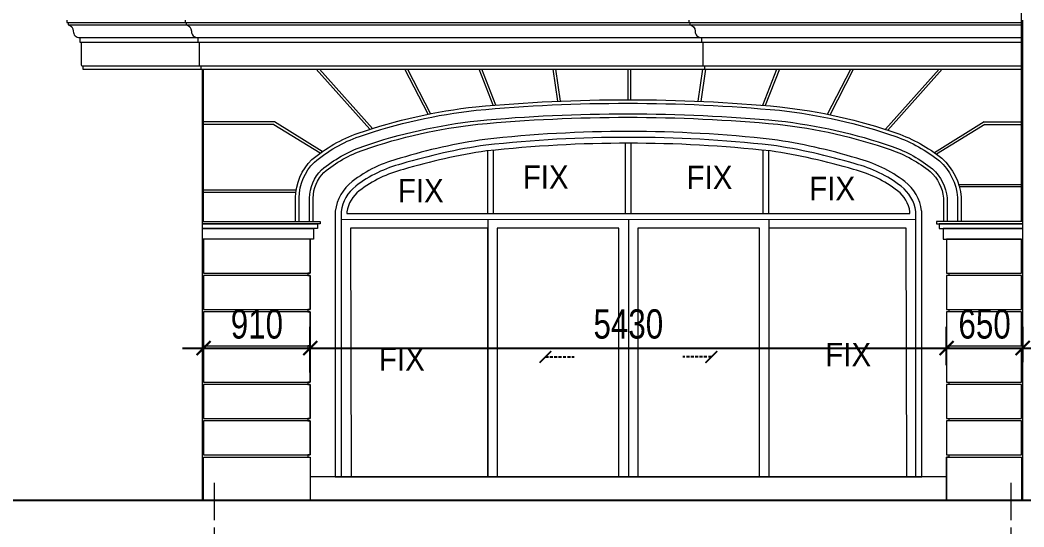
# Model space of a CAD drawing. Header units: millimetres. Extents: x -78046 to 260989, y -99288 to 158505.
# Drawn here: x 189165 to 197731, y 338 to 4667 of the extents above; entities that cross this region are included whole.
import ezdxf

# ---------------------------------------------------------------- set-up
doc = ezdxf.new("R2010")
doc.units = ezdxf.units.MM
doc.header["$LTSCALE"] = 100
doc.header["$PDMODE"] = 98
doc.linetypes.add('CENTER', pattern=[50.8, 31.75, -6.35, 6.35, -6.35])
doc.linetypes.add('HIDDEN', pattern=[0.375, 0.25, -0.125])
doc.layers.get('Defpoints').update_dxf_attribs({"lineweight": 13})
for name, color, linetype, lineweight in [('-CENTER', 143, 'CENTER', 13), ('-DOOR', 137, 'Continuous', 9), ('-HATCH', 8, 'Continuous', 5), ('-HIDE', 3, 'HIDDEN', 13), ('-LINE1', 7, 'Continuous', 18), ('-TEXT', 7, 'Continuous', 15)]:
    doc.layers.add(name, color=color, linetype=linetype, lineweight=lineweight)
doc.styles.add('AVANH', font='VHAVAN_2.TTF', dxfattribs={"width": 0.8})
doc.styles.add('X-5M-DH-TUM1$0$AVANTH', font='arial.ttf', dxfattribs={"width": 0.9})
doc.dimstyles.new('C_100A3', dxfattribs={"dimscale": 100, "dimtxt": 2.5, "dimasz": 1.2, "dimexe": 1.8, "dimexo": 0, "dimgap": 0.75, "dimtad": 1, "dimdec": 0, "dimzin": 0, "dimdsep": 46, "dimtxsty": 'AVANH', "dimblk": 'ARCHTICK', "dimcen": 0, "dimdle": 1.8, "dimclrd": 256, "dimclre": 256, "dimclrt": 7, "dimadec": 0, "dimazin": 0, "dimtfac": 0.0001, "dimtdec": 0, "dimtix": 1, "dimtmove": 2, "dimatfit": 3, "dimldrblk": 'ARCHTICK', "dimfxl": 1.8, "dimtolj": 1, "dimtzin": 0, "dimarcsym": 0})

# ---------------------------------------------------------------- blocks, each defined once
blk = doc.blocks.new('_ARCHTICK')
at = {"const_width": 0.15}
blk.add_lwpolyline([(-0.5, -0.5), (0.5, 0.5)], dxfattribs=at)
blk = doc.blocks.new('*D141')
at = {"layer": 'Defpoints', "lineweight": -2, "transparency": 16777216}
for p, q in [((190730.9, 1575.2), (190730.9, 2045.6)), ((191640.5, 1656.2), (191640.5, 2045.6)), ((190550.9, 1865.6), (191820.5, 1865.6))]:
    blk.add_line(p, q, dxfattribs=at)
at = {"layer": 'Defpoints', "color": 0, "transparency": 16777216}
for p in [(191640.5, 1865.6), (191640.5, 1656.2), (190730.9, 1575.2)]:
    blk.add_point(p, dxfattribs=at)
at = {"layer": 'Defpoints', "lineweight": -2, "transparency": 16777216, "xscale": 120, "yscale": 120, "zscale": 120, "rotation": 180}
blk.add_blockref('_ARCHTICK', (190730.9, 1865.6), dxfattribs=at)
at = {"layer": 'Defpoints', "lineweight": -2, "transparency": 16777216, "xscale": 120, "yscale": 120, "zscale": 120}
blk.add_blockref('_ARCHTICK', (191640.5, 1865.6), dxfattribs=at)
at = {"layer": 'Defpoints', "color": 7, "transparency": 16777216, "insert": (191185.7, 2069.9), "char_height": 250, "attachment_point": 5, "style": 'AVANH'}
blk.add_mtext('\\A1;910', dxfattribs=at)
blk = doc.blocks.new('*D142')
at = {"layer": 'Defpoints', "lineweight": -2, "transparency": 16777216}
for p, q in [((191640.5, 1656.2), (191640.5, 2045.6)), ((197070.5, 1720.4), (197070.5, 2045.6)), ((191460.5, 1865.6), (197250.5, 1865.6))]:
    blk.add_line(p, q, dxfattribs=at)
at = {"layer": 'Defpoints', "color": 0, "transparency": 16777216}
for p in [(197070.5, 1865.6), (197070.5, 1720.4), (191640.5, 1656.2)]:
    blk.add_point(p, dxfattribs=at)
at = {"layer": 'Defpoints', "lineweight": -2, "transparency": 16777216, "xscale": 120, "yscale": 120, "zscale": 120, "rotation": 180}
blk.add_blockref('_ARCHTICK', (191640.5, 1865.6), dxfattribs=at)
at = {"layer": 'Defpoints', "lineweight": -2, "transparency": 16777216, "xscale": 120, "yscale": 120, "zscale": 120}
blk.add_blockref('_ARCHTICK', (197070.5, 1865.6), dxfattribs=at)
at = {"layer": 'Defpoints', "color": 7, "transparency": 16777216, "insert": (194355.5, 2069.9), "char_height": 250, "attachment_point": 5, "style": 'AVANH'}
blk.add_mtext('\\A1;5430', dxfattribs=at)
blk = doc.blocks.new('*D143')
at = {"layer": 'Defpoints', "lineweight": -2, "transparency": 16777216}
for p, q in [((197070.5, 1720.4), (197070.5, 2045.6)), ((197720.9, 1745.6), (197720.9, 2045.6)), ((196890.5, 1865.6), (197900.9, 1865.6))]:
    blk.add_line(p, q, dxfattribs=at)
at = {"layer": 'Defpoints', "color": 0, "transparency": 16777216}
for p in [(197720.9, 1865.6), (197070.5, 1720.4), (197720.9, 1745.6)]:
    blk.add_point(p, dxfattribs=at)
at = {"layer": 'Defpoints', "lineweight": -2, "transparency": 16777216, "xscale": 120, "yscale": 120, "zscale": 120, "rotation": 180}
blk.add_blockref('_ARCHTICK', (197070.5, 1865.6), dxfattribs=at)
at = {"layer": 'Defpoints', "lineweight": -2, "transparency": 16777216, "xscale": 120, "yscale": 120, "zscale": 120}
blk.add_blockref('_ARCHTICK', (197720.9, 1865.6), dxfattribs=at)
at = {"layer": 'Defpoints', "color": 7, "transparency": 16777216, "insert": (197395.7, 2069.9), "char_height": 250, "attachment_point": 5, "style": 'AVANH'}
blk.add_mtext('\\A1;650', dxfattribs=at)

msp = doc.modelspace()

# ---------------------------------------------------------------- linework, layer by layer
at = {"layer": '-CENTER', "ltscale": 0.1}
for p, q in [((190820.9, 713.6), (190820.9, -862.4)), ((197620, 713.6), (197620, -862.4))]:
    msp.add_line(p, q, dxfattribs=at)
at = {"layer": '-DOOR', "lineweight": 9}
for p, q in [((194330.8, 3015.2), (194330.8, 3615)), ((194380.8, 3015.2), (194380.8, 3615)), ((193155.5, 3014.7), (193155.5, 3549.9)), ((193205.5, 3014.7), (193205.5, 3555.2)), ((195505.5, 3015.2), (195505.5, 3555.4)), ((195555.5, 3015.2), (195555.5, 3550.1)), ((191904.2, 2964.7), (196808.7, 2966.7)), ((193155.5, 2965), (193155.5, 766.4)), ((194355.8, 2965.2), (194355.8, 766.6)), ((195555.5, 2965.4), (195555.5, 766.8))]:
    msp.add_line(p, q, dxfattribs=at)
msp.add_lwpolyline([(196858.5, 3036.9, 0.198195), (196714.5, 3286.9, 0.102283), (196304, 3486.9, 0.037614), (195581.6, 3647.8, 0.054896), (193131.3, 3647.8, 0.037612), (192408.9, 3486.9, 0.103998), (191998.4, 3286.9, 0.198654), (191854.2, 3035.9), (191854.2, 766.6), (196858.7, 766.6), (196858.7, 3036.9)], format="xyb", dxfattribs=at)
for points in [[(196808.7, 3032, 0.196881), (196684, 3247.3, 0.102544), (196290.6, 3438.7, 0.037654), (195574.8, 3598.3, 0.054821), (193138.1, 3598.3, 0.037657), (192422.2, 3438.7, 0.104304), (192029, 3247.3, 0.196254), (191904.2, 3032.5), (191904.2, 766.6), (196808.7, 766.6)], [(196758.7, 3028.4, 0.19383), (196653.4, 3207.7, 0.102824), (196277.2, 3390.5, 0.037696), (195567.9, 3548.7, 0.054745), (193145, 3548.7, 0.037703), (192435.5, 3390.4, 0.104636), (192059.6, 3207.8, 0.193238), (191954.2, 3028.9), (191954.2, 3014.2), (196758.7, 3016.2)]]:
    msp.add_lwpolyline(points, format="xyb", close=True, dxfattribs=at)
for points in [[(193155.5, 2889.7), (191985.1, 2889.7), (191990.2, 766.6), (193155.5, 766.6)], [(194275.1, 2889.7), (193236.1, 2889.5), (193236.1, 766.4), (194275.1, 766.6)], [(195474.9, 2889.9), (194436.4, 2889.7), (194436.4, 766.6), (195474.9, 766.8)], [(196726.5, 2889.7), (195555.5, 2889.7), (195555.5, 766.6), (196731.6, 766.6)]]:
    msp.add_lwpolyline(points, close=True, dxfattribs=at)
at = {"layer": '-HATCH'}
for p, q in [((197711, 4246.6), (197711, 7344.7)), ((189565, 4646.7), (197711, 4646.7)), ((189574, 4626.7), (197711, 4626.7)), ((189664.4, 4517.5), (197711, 4517.5)), ((189674, 4476.9), (197711, 4476.9)), ((189696.6, 4275.6), (197711, 4275.6)), ((191692, 4246.6), (192150.4, 3734.5)), ((192171.9, 3741.3), (191719.1, 4246.6)), ((192646.4, 3863), (192448.5, 4246.6)), ((192472, 4246.6), (192667.9, 3867.3)), ((193201.3, 3939.3), (193081.4, 4246.6)), ((193223.4, 3941.1), (193104.1, 4246.6)), ((193753.4, 3973.8), (193713.4, 4246.6)), ((193735.1, 4246.6), (193775.1, 3974.7)), ((194352.5, 4246.6), (194352.5, 3986.5)), ((194374.1, 4246.6), (194374.1, 3986.5)), ((194951.4, 3973.5), (194991.4, 4246.6)), ((195013.2, 4246.6), (194973, 3972.5)), ((195502.4, 3938.7), (195622.5, 4246.6)), ((195645.2, 4246.6), (195524.4, 3936.9)), ((196056.3, 3861.9), (196254.6, 4246.6)), ((196077.7, 3857.5), (196278.1, 4246.6)), ((196548.6, 3733.8), (197007.5, 4246.6)), ((196570, 3726.9), (197034.6, 4246.6)), ((191335.7, 3796.6), (190730.9, 3796.6)), ((191329.5, 3775.4), (190730.9, 3775.4)), ((191329.5, 3775.4), (191726.7, 3531.9)), ((191743.7, 3544.1), (191335.7, 3796.6)), ((197390.8, 3796.6), (196968.4, 3533.8)), ((197397, 3775.4), (196985.2, 3521.4)), ((197390.8, 3796.6), (197710.9, 3796.6)), ((197397, 3775.4), (197710.9, 3775.4)), ((197173.4, 3263.6), (197711, 3263.6)), ((190730.9, 3216.6), (191521.7, 3216.6)), ((190730.9, 3196.6), (191518.8, 3196.6)), ((197711, 3243.6), (197179.3, 3243.6))]:
    msp.add_line(p, q, dxfattribs=at)
for points in [[(191545.5, 2946.6), (191545.5, 3147.7, -0.195732), (191676.1, 3453.6, -0.089551), (192059.9, 3672.9, -0.055403), (193057.6, 3896.6, -0.046558), (195645.8, 3895.9, -0.055237), (196636.9, 3672.9, -0.084144), (197010.4, 3463.6, -0.187409), (197165.5, 3152.5), (197165.5, 2946.6)], [(191635.5, 2946.6), (191635.5, 3146.9, -0.192786), (191737.1, 3387.3, -0.088563), (192089.7, 3588, -0.055393), (193067.9, 3807.2, -0.04647), (195635.4, 3806.5, -0.055222), (196607, 3588, -0.083414), (196951.5, 3395.5, -0.183314), (197075.5, 3148.1), (197075.5, 2946.6)]]:
    msp.add_lwpolyline(points, format="xyb", dxfattribs=at)
for points in [[(190730.9, 2506.2), (191640.5, 2506.2), (191640.5, 2796.6), (190730.9, 2796.6)], [(197070.5, 2506.2), (197710.9, 2506.2), (197710.9, 2796.6), (197070.5, 2796.6)], [(190730.9, 2195.9), (191640.5, 2195.9), (191640.5, 2486.2), (190730.9, 2486.2)], [(197070.5, 2195.9), (197710.9, 2195.9), (197710.9, 2486.2), (197070.5, 2486.2)], [(190730.9, 1885.6), (191640.5, 1885.6), (191640.5, 2175.9), (190730.9, 2175.9)], [(197070.5, 1885.6), (197710.9, 1885.6), (197710.9, 2175.9), (197070.5, 2175.9)], [(190730.9, 1575.2), (191640.5, 1575.2), (191640.5, 1865.6), (190730.9, 1865.6)], [(197070.5, 1575.2), (197710.9, 1575.2), (197710.9, 1865.6), (197070.5, 1865.6)], [(190730.9, 1264.9), (191640.5, 1264.9), (191640.5, 1555.2), (190730.9, 1555.2)], [(197070.5, 1264.9), (197710.9, 1264.9), (197710.9, 1555.2), (197070.5, 1555.2)], [(190730.9, 954.6), (191640.5, 954.6), (191640.5, 1244.9), (190730.9, 1244.9)], [(197070.5, 954.6), (197710.9, 954.6), (197710.9, 1244.9), (197070.5, 1244.9)], [(190730.9, 934.6), (191640.5, 934.6), (191640.5, 566.6), (190730.9, 566.6)], [(197070.5, 934.6), (197710.9, 934.6), (197710.9, 566.6), (197070.5, 566.6)]]:
    msp.add_lwpolyline(points, close=True, dxfattribs=at)
at = {"layer": '-LINE1', "color": 0, "lineweight": 20}
for p, q in [((197720.9, 566.6), (197721, 4666.7)), ((189700.2, 4246.7), (197265.6, 4246.7)), ((190720.9, 566.7), (190720.9, 4246.6)), ((190730.9, 2946.6), (190730.9, 4246.7)), ((197711, 2946.6), (197711, 4246.7)), ((197070.5, 766.6), (191640.5, 766.7)), ((190720.9, 566.7), (197720.9, 566.7))]:
    msp.add_line(p, q, dxfattribs=at)
for points in [[(189565, 4666.7), (189565, 4646.7), (189574, 4646.7), (189574, 4626.7, -0.352281), (189618.9, 4572.6, 0.425458), (189674, 4516.7), (189674, 4476.9), (189685.2, 4476.9), (189685.2, 4284.2, 0.412335), (189693, 4276.6, -0.406708), (189700.2, 4269.2), (189700.2, 4246.6), (197265.6, 4246.6)], [(190572.8, 4666.7), (190572.8, 4646.7), (190581.8, 4646.7), (190581.8, 4626.7, -0.352281), (190626.7, 4572.6, 0.425458), (190681.8, 4516.7), (190681.8, 4476.9), (190693, 4476.9), (190693, 4284.2, 0.412335), (190700.8, 4276.6, -0.406708), (190708, 4269.2), (190708, 4246.6), (197720.9, 4246.6)], [(194871.4, 4666.7), (194871.4, 4646.7), (194880.4, 4646.7), (194880.4, 4626.7, -0.352281), (194925.4, 4572.6, 0.425458), (194980.4, 4516.7), (194980.4, 4476.9), (194991.7, 4476.9), (194991.7, 4284.2, 0.412335), (194999.5, 4276.6, -0.406708), (195006.7, 4269.2), (195006.7, 4246.6), (197680.9, 4246.6)], [(191515.5, 2946.6), (191515.5, 3147.9, -0.196505), (191655.8, 3475.7, -0.089838), (192049.9, 3701.2, -0.055428), (193054.5, 3926.4, -0.046568), (195648.8, 3925.8, -0.055264), (196646.9, 3701.1, -0.084359), (197030, 3486.3, -0.188517), (197195.5, 3153.9), (197195.5, 2946.6)], [(191665.5, 2946.6), (191665.5, 3146.6, -0.191513), (191757.5, 3365.3, -0.088183), (192099.7, 3559.7, -0.055367), (193070.9, 3777.3, -0.046461), (195632.3, 3776.7, -0.055193), (196597, 3559.7, -0.083137), (196931.9, 3372.8, -0.181605), (197045.5, 3146.6), (197045.5, 2946.6)]]:
    msp.add_lwpolyline(points, format="xyb", dxfattribs=at)
for points in [[(191725.5, 2926.6), (190720.9, 2926.6), (190720.9, 2946.6), (191725.5, 2946.6)], [(191702.7, 2886.6), (190720.9, 2886.6), (190720.9, 2926.6), (191702.7, 2926.6)], [(191668.5, 2796.6), (190720.9, 2796.6), (190720.9, 2886.6), (191668.5, 2886.6)]]:
    msp.add_lwpolyline(points, close=True, dxfattribs=at)
for points in [[(197720.9, 2946.6), (196985.5, 2946.6), (196985.5, 2926.6), (197720.9, 2926.6)], [(197720.9, 2926.6), (197008.3, 2926.6), (197008.3, 2886.6), (197720.9, 2886.6)], [(191668.5, 2886.6), (191668.5, 2796.6), (191640.5, 2796.6), (191640.5, 2506.2), (191620.5, 2506.2), (191620.5, 2486.2), (191640.5, 2486.2), (191640.5, 2195.9), (191620.5, 2195.9), (191620.5, 2175.9), (191640.5, 2175.9), (191640.5, 1885.6), (191620.5, 1885.6), (191620.5, 1865.6), (191640.5, 1865.6), (191640.5, 1575.2), (191620.5, 1575.2), (191620.5, 1555.2), (191640.5, 1555.2), (191640.5, 1264.9), (191620.5, 1264.9), (191620.5, 1244.9), (191640.5, 1244.9), (191640.5, 954.6), (191620.5, 954.6), (191620.5, 934.6), (191640.5, 934.6), (191640.5, 566.6)], [(197720.9, 2886.6), (197042.5, 2886.6), (197042.5, 2796.6), (197710.9, 2796.6)], [(197042.5, 2886.6), (197042.5, 2796.6), (197070.5, 2796.6), (197070.5, 2506.2), (197090.5, 2506.2), (197090.5, 2486.2), (197070.5, 2486.2), (197070.5, 2195.9), (197090.5, 2195.9), (197090.5, 2175.9), (197070.5, 2175.9), (197070.5, 1885.6), (197090.5, 1885.6), (197090.5, 1865.6), (197070.5, 1865.6), (197070.5, 1575.2), (197090.5, 1575.2), (197090.5, 1555.2), (197070.5, 1555.2), (197070.5, 1264.9), (197090.5, 1264.9), (197090.5, 1244.9), (197070.5, 1244.9), (197070.5, 954.6), (197090.5, 954.6), (197090.5, 934.6), (197070.5, 934.6), (197070.5, 566.6)]]:
    msp.add_lwpolyline(points, dxfattribs=at)
at = {"color": 2}
msp.add_line((187827.8, 566.6), (199143.5, 566.6), dxfattribs=at)

# ---------------------------------------------------------------- texts
at = {"layer": '-TEXT', "color": 2, "style": 'X-5M-DH-TUM1$0$AVANTH', "width": 0.9}
for p in [(193454.6, 3226), (194852.6, 3222.8), (192388.8, 3110.3), (195899.3, 3128.3), (196036.3, 1710.3), (192227.4, 1672.2)]:
    msp.add_text('FIX', height=200, dxfattribs=at).set_placement(p)

# ---------------------------------------------------------------- dimensions: what is measured, and where the dimension line sits
at = {"layer": 'Defpoints', "color": 2}
for base, p1, p2, picture, middle in [((191640.5, 1865.6), (190730.9, 1575.2), (191640.5, 1656.2), '*D141', (191185.7, 2069.9)), ((197070.5, 1865.6), (191640.5, 1656.2), (197070.5, 1720.4), '*D142', (194355.5, 2069.9)), ((197720.9, 1865.6), (197070.5, 1720.4), (197720.9, 1745.6), '*D143', (197395.7, 2069.9))]:
    dim = msp.add_linear_dim(base=base, p1=p1, p2=p2, dimstyle='C_100A3', dxfattribs=at)
    dim.commit()
    dim.dimension.update_dxf_attribs({"geometry": picture, "text_midpoint": middle})

# ---------------------------------------------------------------- leaders
at = {"layer": '-HIDE', "color": 2}
for points in [[(193648, 1789.6), (193892.1, 1789.6)], [(195063.6, 1789.6), (194819.4, 1789.6)]]:
    msp.add_leader(points, dimstyle='C_100A3', override={"dimasz": 1, "dimgap": 0.75, "dimtad": 0}, dxfattribs=at)

doc.saveas('drawing.dxf')
